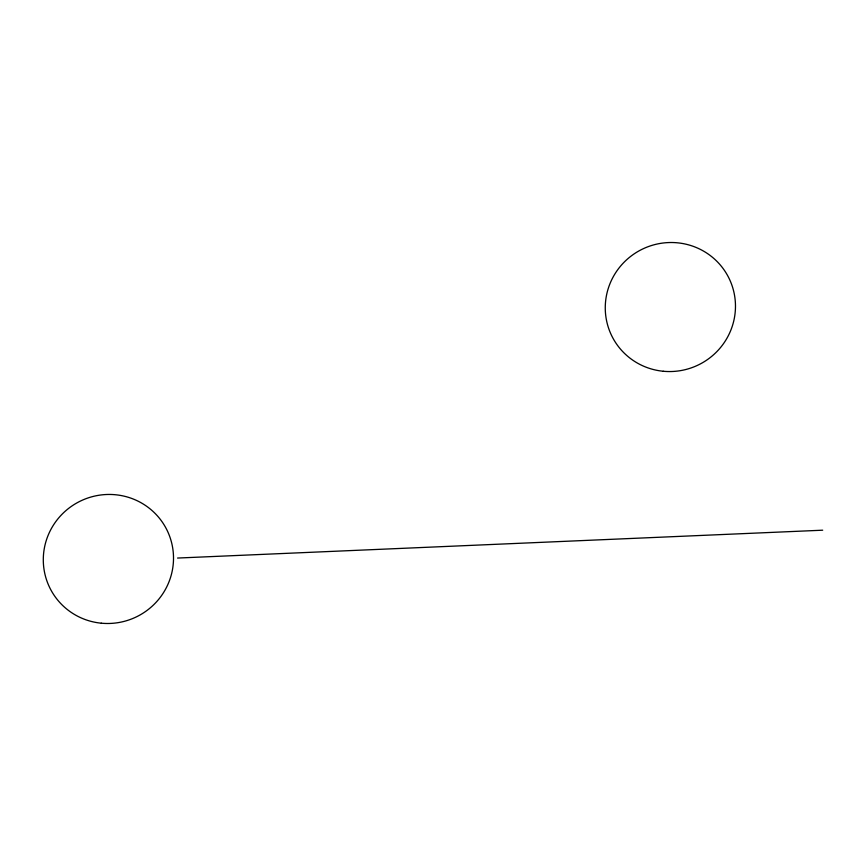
<?xml version="1.0" encoding="UTF-8"?>
<svg xmlns="http://www.w3.org/2000/svg" width="866" height="866" viewBox="0 0 866 866"><rect width="100%" height="100%" fill="white"/><g stroke="black" fill="none" stroke-linecap="round" stroke-linejoin="round"><path stroke-width="1.3" d="M177.573 558.05L822.7 530.198M101.3 623.195A65.318 64.311 -27.2 0 0 168.004 532.254A65.318 64.311 -27.2 0 0 55.9 521.473A65.318 64.311 -27.2 0 0 101.3 623.195M663.259 371.254A65.318 64.311 -27.2 0 0 729.962 280.303A65.318 64.311 -27.2 0 0 617.869 269.532A65.318 64.311 -27.2 0 0 663.259 371.254"/></g></svg>
